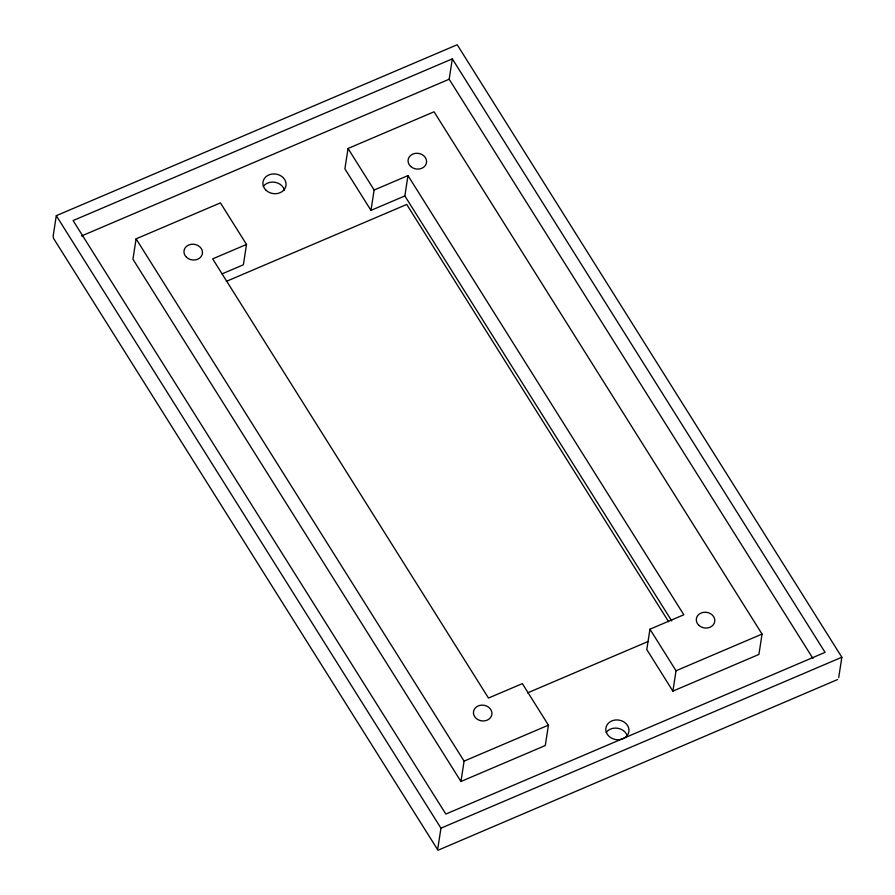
<?xml version="1.0" encoding="UTF-8"?>
<svg xmlns="http://www.w3.org/2000/svg" width="895" height="895" viewBox="0 0 895 895"><rect width="100%" height="100%" fill="white"/><g stroke="black" fill="none" stroke-linecap="round" stroke-linejoin="round"><path stroke-width="1.34" d="M838.704 677.604L841.848 657.243L457.2 44.75L56.295 215.684L53.152 236.056L53.532 238.372L437.991 850.25L837.664 679.506M136.096 238.853L132.941 259.214L460.947 781.492L545.279 745.535L548.434 725.163L522.344 683.623L488.48 698.055L212.663 258.868L246.517 244.436L220.427 202.885L136.096 238.853L464.091 761.13L460.947 781.492M246.517 244.436L243.373 264.797L222.049 273.892M407.986 175.588L683.814 614.775L649.949 629.207L646.794 649.569L672.895 691.119L758.904 654.446L762.059 634.074L434.053 111.797L348.043 148.48L344.888 168.842L370.978 210.381L404.842 195.949L407.986 175.588L374.132 190.02L370.978 210.381M812.996 658.541L449.167 79.23L452.322 58.869L73.099 220.562L445.833 814.058L825.056 652.365L452.322 58.869M437.8 848.538L440.955 828.177L56.295 215.684M672.895 691.119L676.038 670.758L649.949 629.207M81.512 235.989L449.167 79.23M226.29 281.388L406.733 204.452L668.621 621.734M527.58 692.887L648.014 641.536M464.091 761.13L548.434 725.163M676.038 670.758L762.059 634.074M440.955 828.177L841.848 657.243M698.704 625.18A9.308 7.887 8.8 0 0 714.389 622.909A9.308 7.887 8.8 0 0 703.559 612.325A9.308 7.887 8.8 0 0 698.704 625.18L698.861 625.325M404.842 195.949L671.742 620.929M348.043 148.48L374.132 190.02M606.195 732.434A11.635 9.856 8.8 0 1 617.863 728.284A11.635 9.856 8.8 0 1 627.373 736.104M263.287 186.417A11.635 9.856 8.8 0 1 274.955 182.267A11.635 9.856 8.8 0 1 284.465 190.087M622.07 739.08A11.635 9.856 8.8 0 1 605.825 728.564A11.635 9.856 8.8 0 1 623.67 721.795A11.635 9.856 8.8 0 1 622.976 738.744M480.1 720.531L477.885 719.614A9.308 7.887 8.8 0 1 477.527 706.256A9.308 7.887 8.8 0 1 491.858 712.23A9.308 7.887 8.8 0 1 480.1 720.531M266.106 190.311A11.635 9.856 8.8 0 0 285.606 187.055A11.635 9.856 8.8 0 0 271.7 174.1A11.635 9.856 8.8 0 0 266.106 190.311M186.518 257.301A9.308 7.887 8.8 0 0 202.125 254.706A9.308 7.887 8.8 0 0 190.993 244.335A9.308 7.887 8.8 0 0 186.518 257.301M410.626 166.38A9.308 7.887 8.8 0 0 426.233 163.774A9.308 7.887 8.8 0 0 415.101 153.414A9.308 7.887 8.8 0 0 410.626 166.38"/></g></svg>
